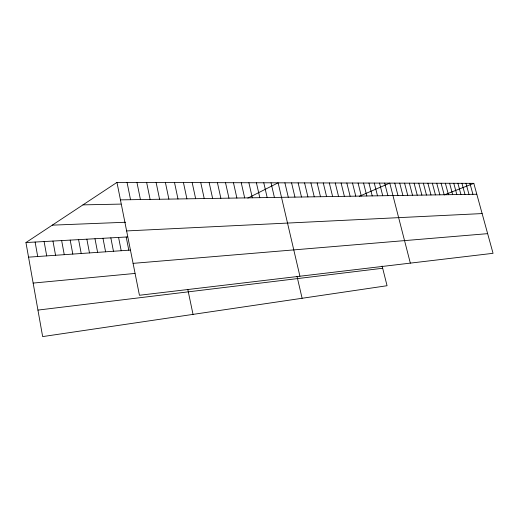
<?xml version="1.0" encoding="UTF-8"?>
<svg xmlns="http://www.w3.org/2000/svg" width="519" height="519" viewBox="0 0 519 519"><rect width="100%" height="100%" fill="white"/><g stroke="black" fill="none" stroke-linecap="round" stroke-linejoin="round"><path stroke-width="0.78" d="M382.114 266.02L387.057 285.722L42.649 336.597L25.95 242.548L116.963 182.403L473.808 183.337L493.05 253.311L139.436 295.266L116.963 182.403M247.803 198.128L278.126 182.824L299.924 276.225M359.278 196.331L389.763 183.116L410.334 263.127M444.4 194.859L473.808 183.337M37.939 310.09L382.672 268.258M33.145 283.082L134.953 273.442M133.085 263.36L487.646 233.654M28.545 257.158L130.308 250.093M25.95 242.548L127.687 236.93M126.623 230.929L482.125 213.575M52.276 225.155L125.611 222.249M82.969 204.869L120.992 204.097M120.44 199.873L476.805 194.249M469.903 183.324L472.913 194.307M465.952 183.311L468.975 194.372M461.942 183.304L464.979 194.437M457.888 183.291L460.93 194.495M453.768 183.278L456.824 194.56M449.603 183.272L452.665 194.625M445.373 183.259L448.448 194.696M441.092 183.246L444.18 194.761M436.745 183.239L439.846 194.833M432.34 183.226L435.447 194.897M427.877 183.213L430.997 194.969M423.348 183.201L426.475 195.04M418.755 183.188L421.895 195.112M414.097 183.181L417.244 195.189M409.368 183.168L412.527 195.261M404.573 183.155L407.746 195.339M399.708 183.142L402.893 195.416M394.771 183.129L397.963 195.494M384.676 183.103L387.888 195.65M379.519 183.09L382.737 195.734M374.277 183.077L377.508 195.812M368.957 183.058L372.201 195.897M363.553 183.045L366.81 195.981M358.071 183.032L361.334 196.072M352.498 183.019L355.768 196.156M346.835 183.006L350.124 196.247M341.087 182.986L344.382 196.338M335.248 182.973L338.55 196.429M329.306 182.96L332.621 196.526M323.272 182.941L326.6 196.617M317.141 182.928L320.476 196.714M310.907 182.909L314.255 196.811M304.569 182.896L307.923 196.915M298.127 182.876L301.487 197.012M291.574 182.857L294.941 197.116M284.905 182.844L288.285 197.226M297.011 276.348L302.11 298.269M271.015 182.805L274.408 197.441M263.775 182.785L267.175 197.557M256.399 182.766L259.811 197.674M248.893 182.746L252.312 197.791M241.244 182.727L244.67 197.914M233.453 182.707L236.885 198.037M225.512 182.688L228.95 198.161M217.422 182.669L220.867 198.29M209.17 182.643L212.621 198.42M200.762 182.623L204.22 198.55M192.186 182.604L195.644 198.686M183.441 182.578L186.905 198.822M174.514 182.552L177.985 198.965M165.412 182.532L168.883 199.108M187.82 289.537L193.029 314.384M156.122 182.506L159.593 199.257M146.637 182.48L150.114 199.406M136.951 182.454L140.428 199.556M127.064 182.429L130.541 199.711M126.188 237.014L128.809 250.197M118.579 237.436L121.199 250.729M110.839 237.858L113.46 251.261M102.976 238.292L105.597 251.812M94.983 238.734L97.604 252.364M86.861 239.188L89.476 252.928M78.596 239.642L81.211 253.499M70.195 240.109L72.809 254.083M61.651 240.576L64.259 254.68M52.957 241.056L55.559 255.283M44.109 241.549L46.71 255.899M35.11 242.042L37.705 256.522"/></g></svg>
